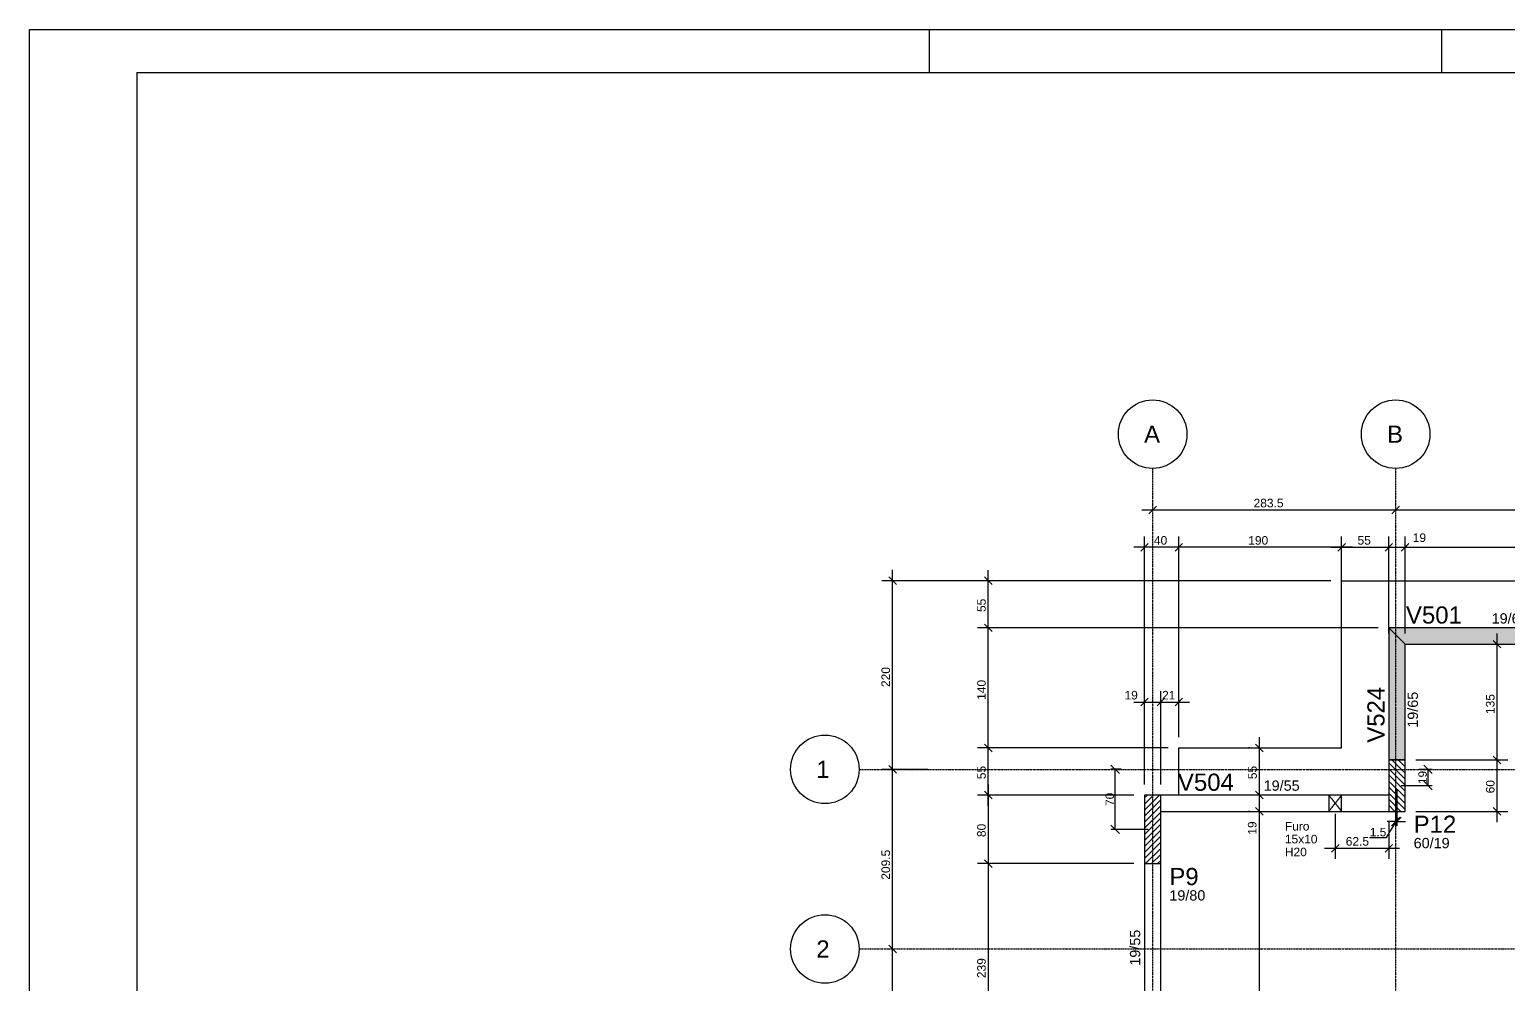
# Model space of a CAD drawing. Extents: x 37185 to 43130, y -8131 to -3914.
# Drawn here: x 37185 to 38910, y -5040 to -3926 of the extents above; entities that cross this region are included whole.
import ezdxf

# ---------------------------------------------------------------- set-up
doc = ezdxf.new("R2010")
doc.units = 0
doc.header["$MEASUREMENT"] = 0
doc.linetypes.add('ESTILO_TQS_0001', pattern=[1, 0.7, -0.3])
doc.linetypes.add('ESTILO_TQS_0004', pattern=[1.12, 0.5, -0.2, 0.01, -0.2, 0.01, -0.2])
doc.layers.get('0').update_dxf_attribs({"linetype": 'CONTINUOUS'})
doc.layers.get('Defpoints').update_dxf_attribs({"linetype": 'CONTINUOUS'})
for name, color, linetype in [('37', 4, 'CONTINUOUS'), ('39', 74, 'CONTINUOUS'), ('42', 3, 'CONTINUOUS'), ('43', 3, 'CONTINUOUS'), ('45', 2, 'CONTINUOUS'), ('46', 2, 'CONTINUOUS'), ('50', 5, 'CONTINUOUS'), ('51', 5, 'CONTINUOUS'), ('53', 242, 'CONTINUOUS'), ('54', 242, 'CONTINUOUS'), ('55', 12, 'CONTINUOUS'), ('56', 51, 'CONTINUOUS'), ('70', 160, 'CONTINUOUS'), ('75', 9, 'CONTINUOUS'), ('80', 6, 'CONTINUOUS'), ('82', 252, 'CONTINUOUS'), ('95', 7, 'CONTINUOUS')]:
    doc.layers.add(name, color=color, linetype=linetype)
doc.styles.add('Arial_2mm 1-50', font='arial.ttf', dxfattribs={"height": 9.835329})
doc.styles.add('TQS_ARIAL', font='arial.ttf')
doc.dimstyles.new('Diagonal 2mm 1-50', dxfattribs={"dimscale": 30.48, "dimtxt": 9.835329, "dimasz": 0.328084, "dimexe": 0.164042, "dimexo": 0.164042, "dimgap": 0.04101, "dimtad": 1, "dimdsep": 46, "dimtxsty": 'Arial_2mm 1-50', "dimblk1": 'OBLIQUE', "dimblk2": 'OBLIQUE', "dimsah": 1, "dimcen": 0.09, "dimadec": 8, "dimazin": 0, "dimtfac": 1, "dimtdec": 8, "dimtmove": 1, "dimatfit": 0, "dimfxl": 1, "dimtvp": 1, "dimtfillclr": 256, "dimtolj": 1, "dimtzin": 0, "dimarcsym": 2})

# ---------------------------------------------------------------- blocks, each defined once
blk = doc.blocks.new('_Oblique')
at = {"color": 0, "linetype": 'ByBlock', "lineweight": -2}
blk.add_line((-0.5, -0.5), (0.5, 0.5), dxfattribs=at)
blk = doc.blocks.new('*D67')
at = {"layer": '55', "color": 0, "linetype": 'Continuous', "lineweight": -2}
for p, q in [((38778.2, -4813), (38778.2, -4854.9)), ((38779.7, -4813), (38779.7, -4854.9)), ((38767.5, -4868.6), (38779, -4849.9)), ((38778.2, -4849.9), (38768.2, -4849.9)), ((38779.7, -4849.9), (38778.2, -4849.9)), ((38779.7, -4849.9), (38789.7, -4849.9)), ((38747.9, -4868.6), (38767.5, -4868.6))]:
    blk.add_line(p, q, dxfattribs=at)
at = {"layer": 'Defpoints', "color": 0, "linetype": 'Continuous'}
for p in [(38778.2, -4808), (38779.7, -4808), (38778.2, -4849.9)]:
    blk.add_point(p, dxfattribs=at)
at = {"layer": '55', "color": 0, "linetype": 'Continuous', "lineweight": -2, "xscale": 10, "yscale": 10, "zscale": 10}
blk.add_blockref('_Oblique', (38778.2, -4849.9), dxfattribs=at)
at = {"layer": '55', "color": 0, "linetype": 'Continuous', "lineweight": -2, "xscale": 10, "yscale": 10, "zscale": 10, "rotation": 180}
blk.add_blockref('_Oblique', (38779.7, -4849.9), dxfattribs=at)
at = {"layer": '55', "color": 0, "linetype": 'Continuous', "insert": (38757.7, -4862.3), "char_height": 9.84, "attachment_point": 5, "style": 'Arial_2mm 1-50'}
blk.add_mtext('\\A1;1.5', dxfattribs=at)
blk = doc.blocks.new('*D70')
at = {"layer": '55', "color": 0, "linetype": 'Continuous', "lineweight": -2}
for p, q in [((38805.4, -4789), (38821, -4789)), ((38816, -4808), (38816, -4789)), ((38784.7, -4808), (38821, -4808))]:
    blk.add_line(p, q, dxfattribs=at)
at = {"layer": 'Defpoints', "color": 0, "linetype": 'Continuous'}
for p in [(38800.4, -4789), (38816, -4789), (38779.7, -4808)]:
    blk.add_point(p, dxfattribs=at)
at = {"layer": '55', "color": 0, "linetype": 'Continuous', "lineweight": -2, "xscale": 10, "yscale": 10, "zscale": 10}
for p, rotation in [((38816, -4789), 90), ((38816, -4808), 270)]:
    blk.add_blockref('_Oblique', p, dxfattribs=dict(at, rotation=rotation))
at = {"layer": '55', "color": 0, "linetype": 'Continuous', "insert": (38809.7, -4798.5), "char_height": 9.84, "attachment_point": 5, "rotation": 90, "style": 'Arial_2mm 1-50'}
blk.add_mtext('\\A1;19', dxfattribs=at)
blk = doc.blocks.new('*D71')
at = {"layer": '55', "color": 0, "linetype": 'Continuous', "lineweight": -2}
for p, q in [((38457.9, -4789), (38446.1, -4789)), ((38451.1, -4859), (38451.1, -4789)), ((38489.7, -4859), (38446.1, -4859))]:
    blk.add_line(p, q, dxfattribs=at)
at = {"layer": 'Defpoints', "color": 0, "linetype": 'Continuous'}
for p in [(38451.1, -4789), (38462.9, -4789), (38494.7, -4859)]:
    blk.add_point(p, dxfattribs=at)
at = {"layer": '55', "color": 0, "linetype": 'Continuous', "lineweight": -2, "xscale": 10, "yscale": 10, "zscale": 10}
for p, rotation in [((38451.1, -4789), 90), ((38451.1, -4859), 270)]:
    blk.add_blockref('_Oblique', p, dxfattribs=dict(at, rotation=rotation))
at = {"layer": '55', "color": 0, "linetype": 'Continuous', "insert": (38444.8, -4824), "char_height": 9.84, "attachment_point": 5, "rotation": 90, "style": 'Arial_2mm 1-50'}
blk.add_mtext('\\A1;70', dxfattribs=at)

msp = doc.modelspace()

# ---------------------------------------------------------------- linework, layer by layer
at = {"layer": '37', "linetype": 'Continuous'}
for points in [[(38770.249, -4624.024), (38770.249, -4778.024)], [(39199.249, -4624.024), (38770.249, -4624.024)], [(38789.249, -4778.024), (38789.249, -4643.024)], [(38789.249, -4643.024), (39180.249, -4643.024)], [(38770.249, -4819.024), (38504.249, -4819.024)], [(38504.249, -4838.024), (38770.249, -4838.024)], [(38485.249, -4899.024), (38485.249, -5138.024)], [(38504.249, -5138.024), (38504.249, -4899.024)]]:
    msp.add_lwpolyline(points, dxfattribs=at)
at = {"layer": '39', "linetype": 'Continuous'}
for p, q in [((38773.915, -4778.024), (38789.249, -4793.358)), ((38780.986, -4778.024), (38789.249, -4786.287)), ((38788.057, -4778.024), (38789.249, -4779.215)), ((38770.249, -4781.429), (38789.249, -4800.429)), ((38770.249, -4788.5), (38789.249, -4807.5)), ((38770.249, -4795.571), (38789.249, -4814.571)), ((38770.249, -4802.642), (38789.249, -4821.642)), ((38770.249, -4809.713), (38789.249, -4828.713)), ((38485.249, -4836.585), (38502.809, -4819.024)), ((38485.249, -4829.514), (38495.738, -4819.024)), ((38485.249, -4822.442), (38488.667, -4819.024)), ((38485.249, -4843.656), (38504.249, -4824.656)), ((38770.249, -4816.784), (38789.249, -4835.784)), ((38770.249, -4823.855), (38784.418, -4838.024)), ((38485.249, -4850.727), (38504.249, -4831.727)), ((38485.249, -4857.798), (38504.249, -4838.798)), ((38485.249, -4864.869), (38504.249, -4845.869)), ((38770.249, -4830.926), (38777.347, -4838.024)), ((38485.249, -4871.94), (38504.249, -4852.94)), ((38485.249, -4879.011), (38504.249, -4860.011)), ((38485.249, -4886.082), (38504.249, -4867.082)), ((38485.249, -4893.153), (38504.249, -4874.153)), ((38486.449, -4899.024), (38504.249, -4881.224)), ((38493.52, -4899.024), (38504.249, -4888.295)), ((38500.591, -4899.024), (38504.249, -4895.366))]:
    msp.add_line(p, q, dxfattribs=at)
for points in [[(38789.249, -4838.024), (38789.249, -4778.024), (38770.249, -4778.024), (38770.249, -4838.024), (38789.249, -4838.024)], [(38485.249, -4899.024), (38504.249, -4899.024), (38504.249, -4819.024), (38485.249, -4819.024), (38485.249, -4899.024)]]:
    msp.add_lwpolyline(points, dxfattribs=at)
at = {"layer": '50', "linetype": 'Continuous'}
for centre in [(38494.749, -4398.149), (38778.249, -4398.149), (38112.366, -4789.024), (38112.366, -4998.524)]:
    msp.add_circle(centre, 40, dxfattribs=at)
at = {"layer": '53', "linetype": 'ESTILO_TQS_0001'}
msp.add_lwpolyline([(38707.754, -4828.524), (38700.254, -4838.024), (38715.254, -4838.024), (38707.754, -4828.524), (38715.254, -4838.024), (38715.254, -4819.024), (38707.754, -4828.524), (38715.254, -4819.024), (38700.254, -4819.024), (38707.754, -4828.524), (38700.254, -4819.024), (38700.254, -4838.024), (38707.754, -4828.524)], dxfattribs=at)
at = {"layer": '56', "linetype": 'Continuous'}
for points in [[(38789.249, -4643.024), (38770.249, -4624.024), (38770.249, -4777.924), (38789.249, -4777.924), (38789.249, -4643.024)], [(38789.249, -4643.024), (39180.249, -4643.024), (39199.249, -4624.024), (38770.249, -4624.024), (38789.249, -4643.024)]]:
    msp.add_lwpolyline(points, dxfattribs=at)
for points in [[(38789.249, -4643.024), (38770.249, -4624.024), (38770.249, -4777.924)], [(38789.249, -4643.024), (39199.249, -4624.024), (38770.249, -4624.024)], [(38789.249, -4643.024), (38770.249, -4624.024), (38789.249, -4643.024)], [(38789.249, -4643.024), (39180.249, -4643.024), (39199.249, -4624.024)], [(38789.249, -4643.024), (38770.249, -4777.924), (38789.249, -4777.924)], [(38789.249, -4643.024), (38789.249, -4777.924), (38789.249, -4643.024)]]:
    msp.add_solid(points, dxfattribs=at)
at = {"layer": '70', "linetype": 'ESTILO_TQS_0004'}
for p, q in [((38494.749, -4438.149), (38494.749, -6275.869)), ((38778.249, -4438.149), (38778.249, -6275.869)), ((38152.366, -4789.024), (40561.112, -4789.024)), ((38152.366, -4998.524), (40561.112, -4998.524))]:
    msp.add_line(p, q, dxfattribs=at)
at = {"layer": '75', "linetype": 'Continuous'}
for p, q in [((38490.329, -4490.921), (38499.168, -4482.082)), ((38773.829, -4490.921), (38782.668, -4482.082)), ((38773.829, -4490.921), (38782.668, -4482.082)), ((38482.249, -4486.501), (38790.749, -4486.501)), ((38494.749, -4486.501), (38494.749, -4486.501)), ((38765.749, -4486.501), (39202.249, -4486.501)), ((38778.249, -4486.501), (38778.249, -4486.501)), ((38778.249, -4486.501), (38778.249, -4486.501)), ((38485.249, -4806.524), (38485.249, -4517.511)), ((38525.249, -4751.524), (38525.249, -4517.511)), ((38525.249, -4751.524), (38525.249, -4517.511)), ((38715.249, -4630.524), (38715.249, -4517.511)), ((38715.249, -4556.524), (38715.249, -4517.511)), ((38770.249, -4630.524), (38770.249, -4517.511)), ((38770.249, -4630.524), (38770.249, -4517.511)), ((38789.249, -4630.524), (38789.249, -4517.511)), ((38789.249, -4630.524), (38789.249, -4517.511)), ((38537.749, -4530.011), (38472.749, -4530.011)), ((38489.668, -4525.591), (38480.829, -4534.43)), ((38727.749, -4530.011), (38512.749, -4530.011)), ((38529.668, -4525.591), (38520.829, -4534.43)), ((38529.668, -4525.591), (38520.829, -4534.43)), ((38702.749, -4530.011), (38782.749, -4530.011)), ((38710.829, -4534.43), (38719.668, -4525.591)), ((38719.668, -4525.591), (38710.829, -4534.43)), ((38757.749, -4530.011), (38801.749, -4530.011)), ((38765.829, -4534.43), (38774.668, -4525.591)), ((38765.829, -4534.43), (38774.668, -4525.591)), ((38776.749, -4530.011), (39192.749, -4530.011)), ((38784.829, -4534.43), (38793.668, -4525.591)), ((38784.829, -4534.43), (38793.668, -4525.591)), ((38702.749, -4569.024), (38178.832, -4569.024)), ((38195.752, -4573.444), (38186.913, -4564.605)), ((38191.332, -4801.524), (38191.332, -4556.524)), ((38702.749, -4569.068), (38290.528, -4569.068)), ((38307.447, -4573.487), (38298.608, -4564.649)), ((38303.028, -4636.524), (38303.028, -4556.568)), ((38715.249, -4569.024), (38715.249, -4569.024)), ((38715.249, -4569.024), (38715.249, -4569.024)), ((38715.249, -4569.068), (38715.249, -4569.068)), ((38307.447, -4628.444), (38298.608, -4619.605)), ((38307.447, -4628.444), (38298.608, -4619.605)), ((38303.028, -4776.524), (38303.028, -4611.524)), ((38757.749, -4624.024), (38290.528, -4624.024)), ((38757.749, -4624.024), (38290.528, -4624.024)), ((38770.249, -4624.024), (38770.249, -4624.024)), ((38770.249, -4624.024), (38770.249, -4624.024)), ((38900.991, -4647.444), (38892.152, -4638.605)), ((38896.571, -4790.524), (38896.571, -4630.524)), ((38715.249, -4643.024), (38715.249, -4643.024)), ((38770.249, -4643.024), (38770.249, -4643.024)), ((38770.249, -4643.024), (38770.249, -4643.024)), ((38789.249, -4643.024), (38789.249, -4643.024)), ((38789.249, -4643.024), (38789.249, -4643.024)), ((38857.527, -4643.024), (38857.527, -4643.024)), ((38870.027, -4643.024), (38909.071, -4643.024)), ((38480.829, -4714.964), (38489.668, -4706.125)), ((38485.249, -4806.524), (38485.249, -4698.044)), ((38499.829, -4714.964), (38508.668, -4706.125)), ((38499.829, -4714.964), (38508.668, -4706.125)), ((38504.249, -4806.524), (38504.249, -4698.044)), ((38504.249, -4806.524), (38504.249, -4698.044)), ((38520.829, -4714.964), (38529.668, -4706.125)), ((38525.249, -4751.524), (38525.249, -4698.044)), ((38472.749, -4710.544), (38516.749, -4710.544)), ((38491.749, -4710.544), (38537.749, -4710.544)), ((38307.447, -4768.444), (38298.608, -4759.605)), ((38307.447, -4768.444), (38298.608, -4759.605)), ((38303.028, -4831.524), (38303.028, -4751.524)), ((38623.676, -4768.444), (38614.837, -4759.605)), ((38619.257, -4831.524), (38619.257, -4751.524)), ((38191.332, -5011.024), (38191.332, -4776.524)), ((38512.749, -4764.024), (38290.528, -4764.024)), ((38512.749, -4764.024), (38290.528, -4764.024)), ((38525.249, -4764.024), (38525.249, -4764.024)), ((38525.249, -4764.024), (38525.249, -4764.024)), ((38525.249, -4764.024), (38525.249, -4764.024)), ((38525.249, -4764.024), (38525.249, -4764.024)), ((38525.249, -4764.024), (38525.249, -4764.024)), ((38607.953, -4764.024), (38606.757, -4764.024)), ((38620.453, -4764.024), (38620.453, -4764.024)), ((38789.249, -4778.024), (38789.249, -4778.024)), ((38789.249, -4778.024), (38789.249, -4778.024)), ((38801.749, -4778.024), (38909.071, -4778.024)), ((38801.749, -4778.024), (38909.071, -4778.024)), ((38900.991, -4782.444), (38892.152, -4773.605)), ((38900.991, -4782.444), (38892.152, -4773.605)), ((38896.571, -4850.524), (38896.571, -4765.524)), ((38232.601, -4789.024), (38178.832, -4789.024)), ((38195.752, -4793.444), (38186.913, -4784.605)), ((38195.752, -4793.444), (38186.913, -4784.605)), ((38191.332, -4789.024), (38191.332, -4789.024)), ((38245.101, -4789.024), (38245.101, -4789.024)), ((38303.028, -4806.524), (38303.028, -4911.524)), ((38619.257, -4850.524), (38619.257, -4806.524)), ((38472.749, -4819.024), (38290.528, -4819.024)), ((38472.749, -4819.024), (38290.528, -4819.024)), ((38307.447, -4823.444), (38298.608, -4814.605)), ((38298.608, -4814.605), (38307.447, -4823.444)), ((38485.249, -4819.024), (38485.249, -4819.024)), ((38485.249, -4819.024), (38485.249, -4819.024)), ((38485.249, -4819.024), (38485.249, -4819.024)), ((38485.249, -4819.024), (38485.249, -4819.024)), ((38504.249, -4819.024), (38504.249, -4819.024)), ((38504.249, -4819.024), (38504.249, -4819.024)), ((38607.953, -4819.024), (38606.757, -4819.024)), ((38607.953, -4819.024), (38606.757, -4819.024)), ((38623.676, -4823.444), (38614.837, -4814.605)), ((38623.676, -4823.444), (38614.837, -4814.605)), ((38619.257, -5366.524), (38619.257, -4825.524)), ((38620.453, -4819.024), (38620.453, -4819.024)), ((38620.453, -4819.024), (38620.453, -4819.024)), ((38707.754, -4828.524), (38707.754, -4828.524)), ((38607.953, -4838.024), (38606.757, -4838.024)), ((38607.953, -4838.024), (38606.757, -4838.024)), ((38623.676, -4842.444), (38614.837, -4833.605)), ((38623.676, -4842.444), (38614.837, -4833.605)), ((38620.453, -4838.024), (38620.453, -4838.024)), ((38620.453, -4838.024), (38620.453, -4838.024)), ((38707.754, -4841.024), (38707.754, -4893.527)), ((38770.249, -4838.024), (38770.249, -4838.024)), ((38789.249, -4838.024), (38789.249, -4838.024)), ((38801.749, -4838.024), (38909.071, -4838.024)), ((38900.991, -4842.444), (38892.152, -4833.605)), ((38770.249, -4850.524), (38770.249, -4893.527)), ((38695.254, -4881.027), (38782.749, -4881.027)), ((38703.334, -4885.446), (38712.173, -4876.607)), ((38765.829, -4885.446), (38774.668, -4876.607)), ((38472.749, -4899.024), (38290.528, -4899.024)), ((38472.749, -4899.024), (38290.528, -4899.024)), ((38298.608, -4894.605), (38307.447, -4903.444)), ((38298.608, -4894.605), (38307.447, -4903.444)), ((38303.028, -4886.524), (38303.028, -5150.524)), ((38485.249, -4899.024), (38485.249, -4899.024)), ((38485.249, -4899.024), (38485.249, -4899.024)), ((38195.752, -5002.944), (38186.913, -4994.105)), ((38195.752, -5002.944), (38186.913, -4994.105)), ((38191.332, -5376.024), (38191.332, -4986.024)), ((38191.332, -4998.524), (38191.332, -4998.524)), ((38191.332, -4998.524), (38191.332, -4998.524)), ((38485.249, -5036.949), (38485.249, -5036.949)), ((38504.249, -5036.949), (38504.249, -5036.949)), ((38504.249, -5036.949), (38504.249, -5036.949))]:
    msp.add_line(p, q, dxfattribs=at)
at = {"layer": '80', "linetype": 'Continuous'}
for p, q in [((38715.249, -4569.024), (39249.249, -4569.024)), ((38715.249, -4764.024), (38715.249, -4569.068)), ((38525.249, -4819.024), (38525.249, -4764.024)), ((38525.249, -4764.024), (38715.249, -4764.024))]:
    msp.add_line(p, q, dxfattribs=at)
at = {"layer": '82', "linetype": 'Continuous'}
for p, q in [((38779.749, -4808.024), (38779.749, -4808.024)), ((38494.749, -4859.024), (38494.749, -4859.024))]:
    msp.add_line(p, q, dxfattribs=at)
at = {"layer": '95', "linetype": 'Continuous'}
for p, q in [((37184.545, -8131.33), (37184.545, -3926.33)), ((37184.545, -3926.33), (43129.545, -3926.33)), ((38234.545, -3976.33), (38234.545, -3926.33)), ((38832.045, -3976.33), (38832.045, -3926.33)), ((37309.545, -3976.33), (43079.545, -3976.33)), ((37309.545, -3976.33), (37309.545, -8081.33))]:
    msp.add_line(p, q, dxfattribs=at)

# ---------------------------------------------------------------- texts
at = {"layer": '42', "linetype": 'Continuous', "style": 'TQS_ARIAL'}
for s, p in [('V501', (38790.249, -4619.024)), ('V504', (38524.249, -4814.024))]:
    msp.add_text(s, height=20, dxfattribs=at).set_placement(p)
msp.add_text('V524', height=20, rotation=90, dxfattribs=at).set_placement((38765.249, -4758.024))
at = {"layer": '43', "linetype": 'Continuous', "style": 'TQS_ARIAL'}
for s, p in [('P12', (38799.249, -4863.024)), ('P9', (38514.249, -4924.024))]:
    msp.add_text(s, height=20, dxfattribs=at).set_placement(p)
at = {"layer": '45', "linetype": 'Continuous', "style": 'TQS_ARIAL'}
for s, p in [('19/65', (38890.249, -4619.024)), ('19/55', (38624.249, -4814.024))]:
    msp.add_text(s, height=12, dxfattribs=at).set_placement(p)
for s, p in [('19/65', (38804.249, -4740.524)), ('19/55', (38480.249, -5018.024))]:
    msp.add_text(s, height=12, rotation=90, dxfattribs=at).set_placement(p)
at = {"layer": '46', "linetype": 'Continuous', "style": 'TQS_ARIAL'}
for s, p in [('60/19', (38799.249, -4881.024)), ('19/80', (38514.249, -4942.024))]:
    msp.add_text(s, height=12, dxfattribs=at).set_placement(p)
at = {"layer": '51', "linetype": 'Continuous', "style": 'TQS_ARIAL'}
for s, p in [('A', (38484.749, -4408.149)), ('B', (38768.249, -4408.149)), ('1', (38102.366, -4799.024)), ('2', (38102.366, -5008.524))]:
    msp.add_text(s, height=20, dxfattribs=at).set_placement(p)
at = {"layer": '54', "linetype": 'Continuous', "style": 'TQS_ARIAL'}
for s, p in [('Furo', (38648.978, -4860.394)), ('15x10', (38648.978, -4875.394)), ('H20', (38648.978, -4890.394))]:
    msp.add_text(s, height=10, dxfattribs=at).set_placement(p)
at = {"layer": '75', "linetype": 'Continuous', "style": 'TQS_ARIAL'}
for s, p in [('283.5', (38612.499, -4483.501)), ('40', (38496.249, -4527.011)), ('190', (38606.249, -4527.011)), ('55', (38733.749, -4527.011)), ('19', (38798.171, -4523.886)), ('19', (38461.915, -4707.544)), ('21', (38505.749, -4707.544)), ('62.5', (38720.001, -4878.027))]:
    msp.add_text(s, height=10, dxfattribs=at).set_placement(p)
for s, p in [('55', (38300.028, -4605.546)), ('220', (38188.332, -4693.024)), ('140', (38300.028, -4708.024)), ('135', (38893.571, -4724.524)), ('55', (38300.028, -4800.524)), ('55', (38616.257, -4800.524)), ('60', (38893.571, -4817.024)), ('80', (38300.028, -4868.024)), ('19', (38615.861, -4865.291)), ('209.5', (38188.332, -4917.774)), ('239', (38300.028, -5032.524))]:
    msp.add_text(s, height=10, rotation=90, dxfattribs=at).set_placement(p)

# ---------------------------------------------------------------- dimensions: what is measured, and where the dimension line sits
at = {"layer": '55', "linetype": 'Continuous'}
for base, p1, p2, picture, middle in [((38451.081, -4789.024), (38494.749, -4859.024), (38462.923, -4789.024), '*D71', (38444.809, -4824.024)), ((38816.008, -4789.024), (38779.749, -4808.024), (38800.408, -4789.024), '*D70', (38809.736, -4798.524))]:
    dim = msp.add_linear_dim(base=base, p1=p1, p2=p2, angle=90, dimstyle='Diagonal 2mm 1-50', override={"dimpost": '<>'}, dxfattribs=at)
    dim.commit()
    dim.dimension.update_dxf_attribs({"geometry": picture, "text_midpoint": middle})
dim = msp.add_linear_dim(base=(38778.249, -4849.925), p1=(38779.749, -4808.024), p2=(38778.249, -4808.024), dimstyle='Diagonal 2mm 1-50', override={"dimpost": '<>'}, dxfattribs=at)
dim.commit()
dim.dimension.update_dxf_attribs({"geometry": '*D67', "text_midpoint": (38766.204, -4868.562), "dimtype": 160})

doc.saveas('drawing.dxf')
